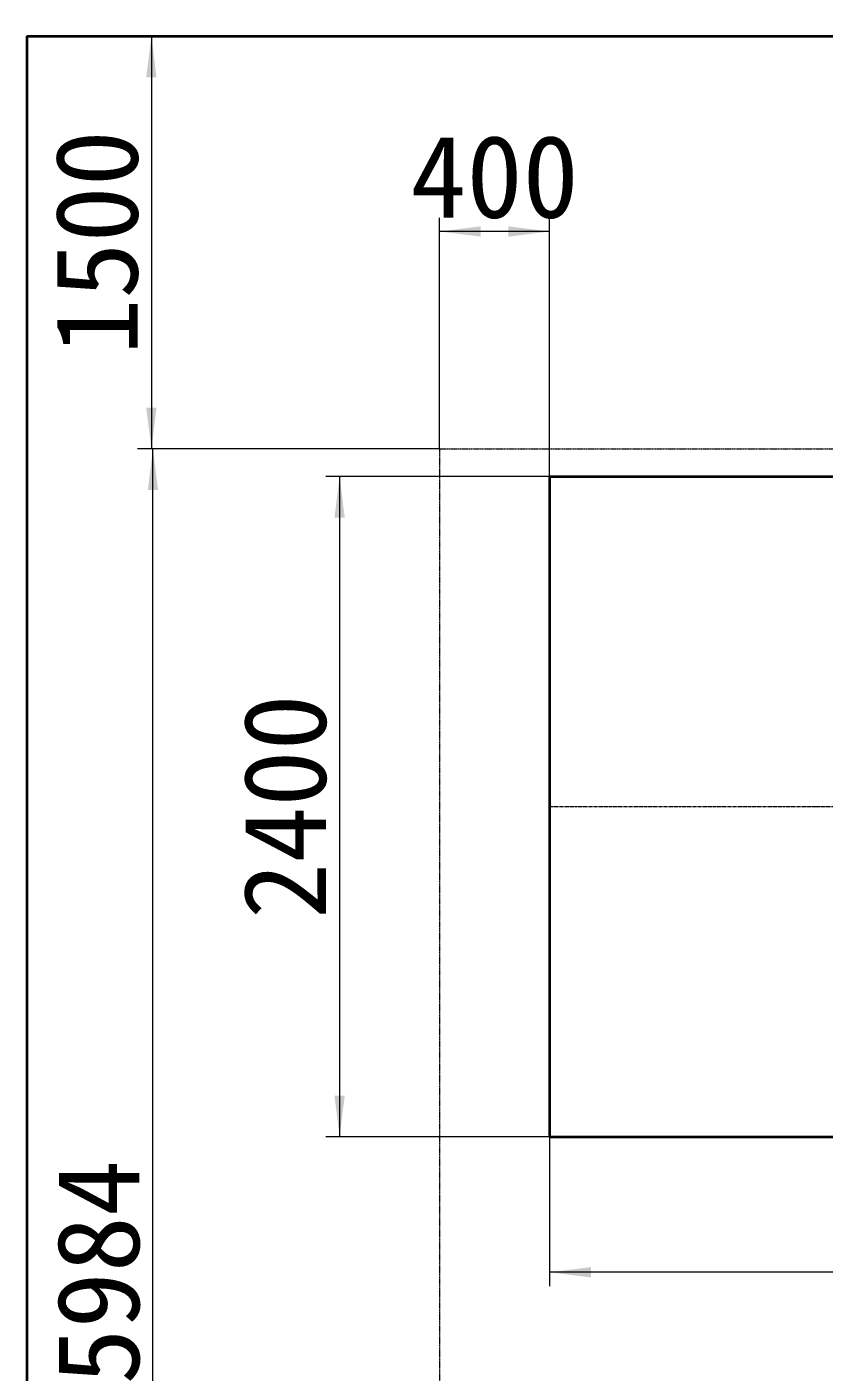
# Model space of a CAD drawing. Header units: millimetres. Extents: x 12881 to 26448, y 40 to 11902.
# Drawn here: x 12914 to 15812, y 6087 to 10975 of the extents above; entities that cross this region are included whole.
import ezdxf

# ---------------------------------------------------------------- set-up
doc = ezdxf.new("R2010")
doc.units = ezdxf.units.MM
doc.linetypes.add('点画线', pattern=[18, 12, -2, 2, -2])
doc.linetypes.add('虚线', pattern=[2, 1, -1])
doc.layers.get('0').update_dxf_attribs({"lineweight": 35})
for name, color, linetype, lineweight in [('EB0', 7, 'Continuous', 35), ('中心线层', 1, '点画线', 18), ('尺寸线层', 3, 'Continuous', 18), ('粗实线层', 7, 'Continuous', 35), ('虚线层', 6, '虚线', 18)]:
    doc.layers.add(name, color=color, linetype=linetype, lineweight=lineweight)
doc.styles.add('标准300', font='')
doc.styles.get('标准300').set_extended_font_data('宋体')
doc.dimstyles.new('标准300', dxfattribs={"dimtxt": 300, "dimasz": 150, "dimexe": 50, "dimexo": 0.8, "dimgap": 50, "dimtad": 1, "dimdec": 0, "dimdsep": 46, "dimtxsty": '标准300', "dimblk": '_CAXARROW', "dimcen": 0, "dimdle": 300, "dimclrd": 256, "dimclre": 256, "dimclrt": 256, "dimazin": 2, "dimtfac": 0.707107, "dimtdec": 0, "dimtix": 1, "dimtmove": 1, "dimatfit": 3, "dimfxl": 1, "dimfrac": 2, "dimtolj": 1, "dimarcsym": 1})

# ---------------------------------------------------------------- blocks, each defined once
blk = doc.blocks.new('*X60')
at = {"layer": '尺寸线层', "linetype": 'Continuous', "transparency": 16777216}
for points in [[(13366.8, 10941.2), (13385.6, 10791.2), (13348.1, 10791.2)], [(13366.8, 9441.3), (13385.6, 9591.3), (13348.1, 9591.3)]]:
    blk.add_hatch(color=256, dxfattribs=at).paths.add_polyline_path(points, flags=0)
for p, q in [((19289.7, 10941.2), (13316.8, 10941.2)), ((13366.8, 10941.2), (13366.8, 9441.3)), ((14413.5, 9441.3), (13316.8, 9441.3))]:
    blk.add_line(p, q, dxfattribs=at)
at = {"layer": '尺寸线层', "transparency": 16777216, "insert": (13169.3, 10191.2), "char_height": 300, "width": 1566.667, "attachment_point": 5, "rotation": 90, "style": '标准300'}
blk.add_mtext('1500', dxfattribs=at)
blk = doc.blocks.new('_CAXARROW')
blk.add_hatch(color=0).paths.add_polyline_path([(0, 0), (-1, 0.125), (-1, -0.125)], flags=0)
blk = doc.blocks.new('*X61')
at = {"layer": '尺寸线层', "linetype": 'Continuous', "transparency": 16777216}
for points in [[(14414.3, 10231.2), (14564.3, 10212.4), (14564.3, 10249.9)], [(14814.3, 10231.2), (14664.3, 10212.4), (14664.3, 10249.9)]]:
    blk.add_hatch(color=256, dxfattribs=at).paths.add_polyline_path(points, flags=0)
for p, q in [((14414.3, 9442.1), (14414.3, 10281.2)), ((14814.3, 9342.1), (14814.3, 10281.2)), ((14814.3, 10231.2), (14414.3, 10231.2))]:
    blk.add_line(p, q, dxfattribs=at)
at = {"layer": '尺寸线层', "transparency": 16777216, "insert": (14614.3, 10428.7), "char_height": 300, "width": 1206.667, "attachment_point": 5, "style": '标准300'}
blk.add_mtext('400', dxfattribs=at)
blk = doc.blocks.new('*X70')
at = {"layer": '尺寸线层', "linetype": 'Continuous', "transparency": 16777216}
for points in [[(13372.4, 9441.3), (13353.7, 9291.3), (13391.2, 9291.3)], [(13372.4, 3457.2), (13353.7, 3607.2), (13391.2, 3607.2)]]:
    blk.add_hatch(color=256, dxfattribs=at).paths.add_polyline_path(points, flags=0)
for p, q in [((14413.5, 9441.3), (13322.4, 9441.3)), ((13372.4, 3457.2), (13372.4, 9441.3)), ((14413.5, 3457.2), (13322.4, 3457.2))]:
    blk.add_line(p, q, dxfattribs=at)
at = {"layer": '尺寸线层', "transparency": 16777216, "insert": (13174.9, 6449.3), "char_height": 300, "width": 1626.667, "attachment_point": 5, "rotation": 90, "style": '标准300'}
blk.add_mtext('5984', dxfattribs=at)
blk = doc.blocks.new('*X72')
at = {"layer": '尺寸线层', "linetype": 'Continuous', "transparency": 16777216}
for points in [[(14814.3, 6449.3), (14964.3, 6430.5), (14964.3, 6468)], [(21614.3, 6449.3), (21464.3, 6430.5), (21464.3, 6468)]]:
    blk.add_hatch(color=256, dxfattribs=at).paths.add_polyline_path(points, flags=0)
for p, q in [((14814.3, 6940.5), (14814.3, 6399.3)), ((21614.3, 6940.5), (21614.3, 6399.3)), ((21614.3, 6449.3), (14814.3, 6449.3))]:
    blk.add_line(p, q, dxfattribs=at)
at = {"layer": '尺寸线层', "transparency": 16777216, "insert": (18214.3, 6646.8), "char_height": 300, "width": 1623.333, "attachment_point": 5, "style": '标准300'}
blk.add_mtext('6800', dxfattribs=at)
blk = doc.blocks.new('*X77')
at = {"layer": '尺寸线层', "linetype": 'Continuous', "transparency": 16777216}
for points in [[(14051, 9341.3), (14069.7, 9191.3), (14032.2, 9191.3)], [(14051, 6941.3), (14069.7, 7091.3), (14032.2, 7091.3)]]:
    blk.add_hatch(color=256, dxfattribs=at).paths.add_polyline_path(points, flags=0)
for p, q in [((14813.5, 9341.3), (14001, 9341.3)), ((14051, 9341.3), (14051, 6941.3)), ((14813.5, 6941.3), (14001, 6941.3))]:
    blk.add_line(p, q, dxfattribs=at)
at = {"layer": '尺寸线层', "transparency": 16777216, "insert": (13853.5, 8141.3), "char_height": 300, "width": 1620, "attachment_point": 5, "rotation": 90, "style": '标准300'}
blk.add_mtext('2400', dxfattribs=at)

msp = doc.modelspace()

# ---------------------------------------------------------------- linework, layer by layer
at = {"layer": 'EB0'}
for p, q in [((14814.3, 9341.3), (14814.3, 6941.3)), ((14814.3, 9341.3), (21614.3, 9341.3)), ((14814.3, 6941.3), (21614.3, 6941.3))]:
    msp.add_line(p, q, dxfattribs=at)
at = {"layer": '中心线层'}
msp.add_line((14814.3, 8141.3), (21264.9, 8141.3), dxfattribs=at)
at = {"layer": '粗实线层'}
for q in [(12914.3, 270.8), (26414.7, 10941.3)]:
    msp.add_line((12914.3, 10941.3), q, dxfattribs=at)
at = {"layer": '虚线层'}
for q in [(24914.7, 9441.3), (14414.3, 270.8)]:
    msp.add_line((14414.3, 9441.3), q, dxfattribs=at)

# ---------------------------------------------------------------- dimensions: what is measured, and where the dimension line sits
at = {"layer": '尺寸线层'}
for base, p1, p2, angle, picture, middle in [((13366.8, 9441.3), (19290.5, 10941.2), (14414.3, 9441.3), 270, '*X60', (13169.3, 10191.2)), ((13372.4, 9441.3), (14414.3, 3457.2), (14414.3, 9441.3), 90, '*X70', (13174.9, 6449.3)), ((14051, 6941.3), (14814.3, 9341.3), (14814.3, 6941.3), 270, '*X77', (13853.5, 8141.3))]:
    dim = msp.add_linear_dim(base=base, p1=p1, p2=p2, angle=angle, dimstyle='标准300', override={"dimsah": 1, "dimtfill": 1, "dimtzin": 8}, dxfattribs=at)
    dim.commit()
    dim.dimension.update_dxf_attribs({"geometry": picture, "text_midpoint": middle})
for base, p1, p2, picture, middle in [((14414.3, 10231.2), (14814.3, 9341.3), (14414.3, 9441.3), '*X61', (14614.3, 10428.7)), ((14814.3, 6449.3), (21614.3, 6941.3), (14814.3, 6941.3), '*X72', (18214.3, 6646.8))]:
    dim = msp.add_linear_dim(base=base, p1=p1, p2=p2, dimstyle='标准300', override={"dimsah": 1, "dimtfill": 1, "dimtzin": 8}, dxfattribs=at)
    dim.commit()
    dim.dimension.update_dxf_attribs({"geometry": picture, "text_midpoint": middle})

doc.saveas('drawing.dxf')
